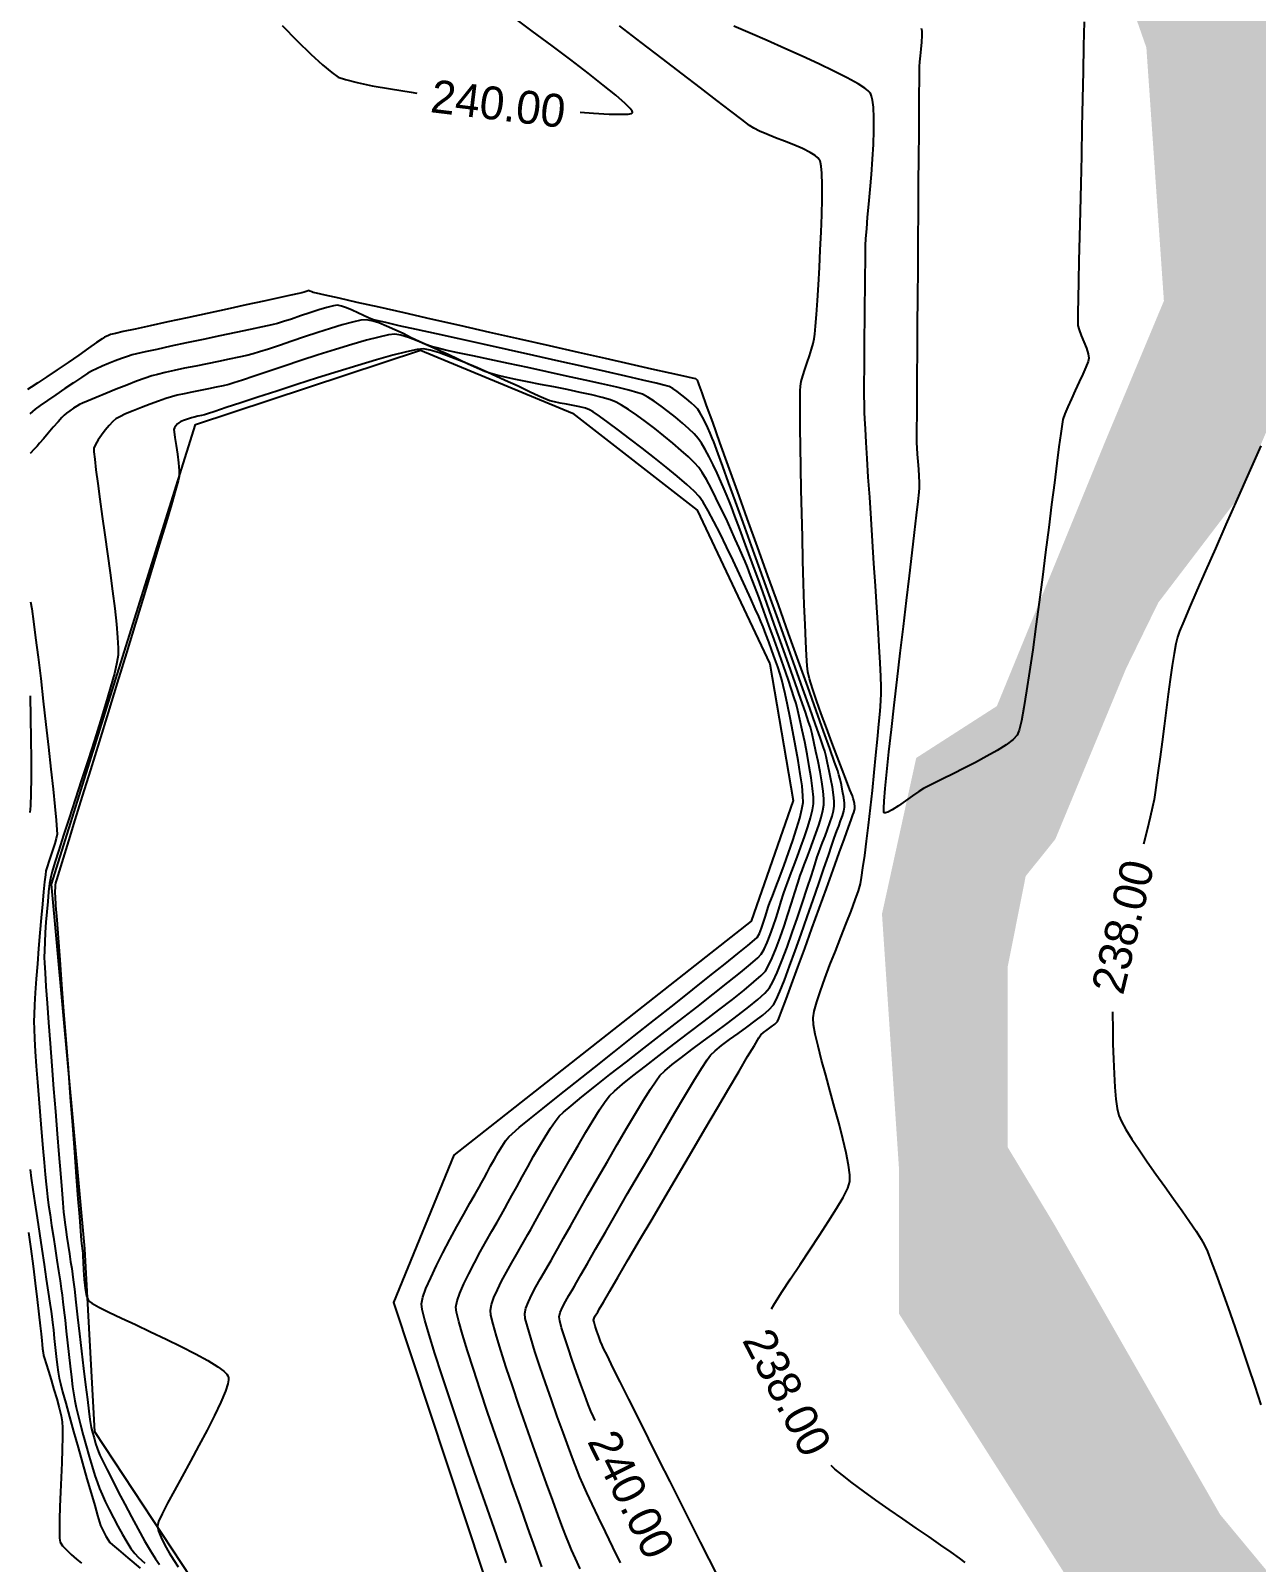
# Model space of a CAD drawing. Header units: metres. Extents: x 708941 to 724052, y 5405153 to 5413472.
# Drawn here: x 709993.2 to 710142.2, y 5412013.1 to 5412199.2 of the extents above; entities that cross this region are included whole.
import ezdxf

# ---------------------------------------------------------------- set-up
doc = ezdxf.new("R2010")
doc.units = ezdxf.units.M
doc.header["$LTSCALE"] = 12.7
doc.header["$MEASUREMENT"] = 0
for name, color, linetype in [('CONT-MJR1', 252, 'Continuous'), ('CONT-MNR1', 251, 'Continuous'), ('contornos2', 7, 'Continuous'), ('rio', 251, 'Continuous')]:
    doc.layers.add(name, color=color, linetype=linetype)

msp = doc.modelspace()

# ---------------------------------------------------------------- hatches: boundary and pattern name
at = {"layer": 'rio'}
h = msp.add_hatch(dxfattribs=at)
h.set_pattern_fill('MUDST', color=256, scale=15, style=0)
h.paths.add_polyline_path([(709010.72, 5411936.38), (709004.98, 5411946.45), (709001.25, 5411958.08), (708996.13, 5411975.99), (709012.7, 5411962.98), (709030.78, 5411956.49), (709044.53, 5411951.18), (709074.83, 5411950.28), (709089.61, 5411951.82), (709102.43, 5411952.02), (709123.56, 5411954.63), (709134.73, 5411956.95), (709145.4, 5411956.95), (709168.41, 5411955.62), (709183.3, 5411955.53), (709187.67, 5411955.43), (709193.87, 5411958.4), (709194.56, 5411957.99), (709200.68, 5411965.39), (709203.1, 5411977.2), (709205.58, 5411984.02), (709211.33, 5411990.28), (709223.71, 5411994.78), (709231.07, 5411997.27), (709241.21, 5411994.8), (709265.58, 5411997.08), (709286.39, 5412000.38), (709297.9, 5412001.91), (709315.21, 5411997.24), (709326.72, 5411992.03), (709345.09, 5411985.93), (709355.27, 5411979.45), (709376.46, 5411975.37), (709391.72, 5411975.3), (709413.08, 5411978.61), (709438.83, 5411980.92), (709461.63, 5411986.21), (709475.6, 5411989.01), (709492.86, 5411992.74), (709503.45, 5411993.79), (709515.24, 5411993.79), (709532.63, 5411987.71), (709547.37, 5411983.51), (709564.71, 5411977.95), (709575.63, 5411973.62), (709587.68, 5411967.04), (709601.87, 5411958.6), (709607.56, 5411954.31), (709621.49, 5411940.03), (709647.9, 5411909.14), (709660.4, 5411897.76), (709669.81, 5411887.81), (709676.49, 5411876.15), (709682.2, 5411869.04), (709705.75, 5411878.05), (709736, 5411893.04), (709750.64, 5411899.41), (709758.05, 5411906.33), (709764.85, 5411916.27), (709770.13, 5411926.57), (709778.25, 5411949.25), (709785.66, 5411970.64), (709786.5, 5411979.16), (709785.1, 5411992.95), (709785.1, 5412008.74), (709787.55, 5412022.89), (709795.83, 5412039.06), (709803.3, 5412045.65), (709812.9, 5412054.28), (709814.49, 5412059.03), (709815.9, 5412060.78), (709822.13, 5412063.75), (709825.31, 5412072.01), (709847.55, 5412106.6), (709866.9, 5412128.06), (709875.05, 5412136.05), (709882.93, 5412155.32), (709888.97, 5412168.35), (709893.2, 5412182.51), (709907.24, 5412209.92), (709938.47, 5412236.97), (709971.6, 5412250.13), (709991.71, 5412252.94), (710005.1, 5412261.1), (710014.56, 5412263.33), (710040.82, 5412267.64), (710057.91, 5412266.41), (710076.56, 5412261.93), (710102.9, 5412255.3), (710112.79, 5412247.31), (710119.45, 5412240.72), (710131.28, 5412231.78), (710145.37, 5412209.63), (710149.4, 5412194.25), (710150.27, 5412166.43), (710139.83, 5412142.28), (710130.23, 5412129.69), (710126.33, 5412121.71), (710117.73, 5412100.96), (710114.13, 5412096.47), (710111.94, 5412085.44), (710111.94, 5412063.54), (710117.58, 5412054.18), (710137.74, 5412018.92), (710146.76, 5412008.05), (710171.4, 5411997.24), (710179.97, 5411993.95), (710184.25, 5412001.58), (710190.69, 5412018), (710194.77, 5412034.37), (710197.31, 5412050.49), (710197.31, 5412064.26), (710199.32, 5412079.72), (710201.37, 5412092.19), (710205.73, 5412098.48), (710214.95, 5412120.36), (710219.48, 5412128.98), (710230.13, 5412139.36), (710235.6, 5412142.44), (710241.85, 5412140.68), (710250.27, 5412138.84), (710280.27, 5412139.46), (710296.04, 5412143.18), (710311.35, 5412143.18), (710329.27, 5412144.22), (710333.88, 5412147.83), (710359.32, 5412147.31), (710368.97, 5412148.45), (710370.82, 5412151.38), (710390.46, 5412160.63), (710398.15, 5412171.03), (710408.65, 5412192.1), (710415.95, 5412204.58), (710425.69, 5412246.2), (710427.89, 5412275.36), (710429.04, 5412328.01), (710428.04, 5412335.01), (710422.46, 5412340.84), (710414.39, 5412351.33), (710395.98, 5412353.91), (710387.66, 5412360.04), (710378.34, 5412372.12), (710377.12, 5412383.36), (710377.12, 5412396.81), (710371.6, 5412397.8), (710368.77, 5412410.55), (710362.93, 5412436.03), (710362.93, 5412455.01), (710369.68, 5412482.49), (710374.05, 5412500.93), (710382.11, 5412513.13), (710396.48, 5412526.77), (710413.79, 5412540.1), (710438.62, 5412552.3), (710472.36, 5412570.37), (710507.51, 5412590.61), (710519.7, 5412579.46), (710499.92, 5412572.63), (710480.98, 5412561.98), (710445.54, 5412543.55), (710413.79, 5412532.5), (710411.05, 5412528.12), (710405.76, 5412520.43), (710394.25, 5412506.93), (710388.85, 5412494.92), (710386.47, 5412476.01), (710382.71, 5412446.17), (710388.72, 5412397.62), (710394.97, 5412383.05), (710398.02, 5412368.11), (710411.09, 5412363.15), (710426.51, 5412356), (710442.45, 5412348.49), (710447.05, 5412337.14), (710447.05, 5412315.92), (710441.78, 5412260.07), (710441.78, 5412194.92), (710437.48, 5412190.86), (710437.48, 5412179.96), (710422.82, 5412173.29), (710418.74, 5412164.82), (710409.45, 5412149.84), (710394.78, 5412136.49), (710379.86, 5412129.78), (710371.88, 5412127.03), (710311.73, 5412127.03), (710308.89, 5412124), (710254.14, 5412121.42), (710236.99, 5412126.6), (710229.16, 5412118.66), (710218.68, 5412095.96), (710213.59, 5412055.1), (710203.57, 5412019.88), (710201.34, 5412006.55), (710198.59, 5411993.54), (710194.4, 5411986.49), (710188.54, 5411983.77), (710175.67, 5411983.77), (710136.96, 5411996.55), (710120.35, 5412009.39), (710098.73, 5412043.32), (710098.73, 5412061.02), (710096.67, 5412091.87), (710100.83, 5412110.83), (710110.63, 5412117.13), (710123.77, 5412149.24), (710130.92, 5412166.36), (710128.79, 5412197.14), (710123.8, 5412211.38), (710113.15, 5412223.6), (710085.02, 5412238.46), (710058.13, 5412249.84), (710029.73, 5412249.84), (710015.06, 5412246.32), (710001.6, 5412242.56), (709992.04, 5412242.56), (709972.27, 5412238.6), (709963.64, 5412235.76), (709954.26, 5412232.26), (709954.26, 5412228.55), (709945.86, 5412220.35), (709925.83, 5412192.24), (709917.05, 5412177.32), (709899.37, 5412144.55), (709894.3, 5412133.07), (709891.48, 5412127.42), (709886.71, 5412118.47), (709886.71, 5412100.95), (709884.61, 5412095.01), (709863.2, 5412086.46), (709839.07, 5412054.84), (709818.25, 5412032.92), (709804.19, 5412017.18), (709804.19, 5411995.52), (709809.04, 5411990.11), (709796.13, 5411953.84), (709781.68, 5411916.41), (709768.27, 5411889.66), (709746.93, 5411879.08), (709713.1, 5411863.01), (709689.29, 5411855.41), (709697.02, 5411835.95), (709708.2, 5411825.46), (709725.86, 5411817.9), (709778.24, 5411813.93), (709792.75, 5411813.93), (709806.43, 5411818.64), (709820.66, 5411821.87), (709831.69, 5411824.63), (709853.8, 5411835.25), (709879.02, 5411846.88), (709921.68, 5411861.15), (709947.96, 5411871.32), (709969.09, 5411879.92), (709979.29, 5411886.02), (709982.27, 5411909.39), (709987.23, 5411923.13), (709997.03, 5411933.25), (710000.38, 5411927.93), (710000.38, 5411906.72), (709997.04, 5411893.11), (709991.96, 5411879.15), (709967.58, 5411866.46), (709951.2, 5411859.77), (709918.84, 5411852.05), (709894.39, 5411845.25), (709864.94, 5411830.28), (709840.16, 5411819.17), (709812.7, 5411811), (709801.26, 5411807.45), (709779.31, 5411803.47), (709766.14, 5411803.47), (709756.94, 5411797.7), (709737.23, 5411795.78), (709715.18, 5411796.68), (709708.1, 5411801.85), (709698.23, 5411815.71), (709693.86, 5411826.48), (709676.55, 5411857.93), (709667.66, 5411869.47), (709661.18, 5411881.7), (709649.81, 5411896.98), (709627.11, 5411919.87), (709613.01, 5411936.78), (709604.72, 5411946.98), (709591.67, 5411954.52), (709575.87, 5411964.64), (709557.6, 5411970.47), (709551.42, 5411973.23), (709538.02, 5411976.43), (709518.15, 5411979.68), (709504.01, 5411982), (709494.29, 5411985.04), (709479.8, 5411980.64), (709442.42, 5411967.64), (709425.43, 5411960.31), (709402.9, 5411951.24), (709383.6, 5411945.23), (709362.15, 5411938.26), (709331.55, 5411930.11), (709320.42, 5411924.96), (709306.56, 5411912.14), (709285.88, 5411895.62), (709279.31, 5411870.27), (709273.83, 5411857.41), (709264.69, 5411829.66), (709254.13, 5411801.64), (709246.31, 5411791.25), (709237.29, 5411777.87), (709219.52, 5411767.13), (709208.6, 5411765.29), (709203.92, 5411751.48), (709203.91, 5411735.92), (709205.94, 5411719.08), (709203.34, 5411708.78), (709199.33, 5411696.28), (709197.39, 5411684.19), (709189.35, 5411661.06), (709186.31, 5411649.66), (709173.04, 5411639.59), (709167.53, 5411621.08), (709166.78, 5411600.74), (709164.06, 5411585.63), (709162.73, 5411558.53), (709162.73, 5411546.6), (709165.95, 5411526.5), (709173.44, 5411512.03), (709050.6, 5411667.95), (709021.23, 5411751.02), (709026.33, 5411756.01), (709028.1, 5411762.18), (709028.65, 5411783.35), (709023.38, 5411795.31), (709011.24, 5411823.29), (709005.01, 5411832.77), (709001.76, 5411870.86)])

# ---------------------------------------------------------------- linework, layer by layer
at = {"layer": 'CONT-MJR1', "elevation": 240, "flags": 128}
for points in [[(710060, 5412189.28), (710061.61, 5412189.16), (710063.53, 5412189.05), (710065.01, 5412189.03), (710065.83, 5412189.06), (710066.22, 5412189.13), (710066.35, 5412189.2), (710066.38, 5412189.23), (710066.38, 5412189.28), (710066.33, 5412189.42), (710066.08, 5412189.73), (710065.48, 5412190.33), (710064.33, 5412191.34), (710062.81, 5412192.59), (710060.97, 5412194.04), (710058.87, 5412195.65), (710056.59, 5412197.37), (710054.19, 5412199.15), (710051.73, 5412200.95)], [(710023.78, 5412199.81), (710025.63, 5412197.96), (710027.29, 5412196.35), (710028.71, 5412195.04), (710029.83, 5412194.09), (710030.61, 5412193.56), (710031.49, 5412193.24), (710032.89, 5412192.89), (710034.73, 5412192.51), (710036.95, 5412192.11), (710039.47, 5412191.71), (710040.14, 5412191.61)], [(710061.83, 5412030.34), (710061.62, 5412030.79), (710061.31, 5412031.46), (710060.99, 5412032.28), (710060.56, 5412033.39), (710060.08, 5412034.72), (710059.55, 5412036.18), (710059.03, 5412037.68), (710058.53, 5412039.14), (710058.09, 5412040.48), (710057.75, 5412041.61), (710057.52, 5412042.46), (710057.45, 5412042.93), (710057.58, 5412043.44), (710057.86, 5412044.09), (710058.24, 5412044.8), (710058.64, 5412045.52), (710059.02, 5412046.15), (710059.31, 5412046.65), (710059.55, 5412047.08), (710060.09, 5412048.03), (710060.88, 5412049.41), (710061.88, 5412051.16), (710063.06, 5412053.2), (710064.37, 5412055.47), (710065.77, 5412057.9), (710067.22, 5412060.4), (710068.69, 5412062.91), (710070.12, 5412065.36), (710071.48, 5412067.67), (710072.73, 5412069.77), (710073.83, 5412071.6), (710074.74, 5412073.08), (710075.42, 5412074.14), (710075.82, 5412074.7), (710076.4, 5412075.26), (710077.19, 5412075.91), (710078.14, 5412076.62), (710079.18, 5412077.36), (710080.24, 5412078.12), (710081.27, 5412078.87), (710082.19, 5412079.59), (710082.95, 5412080.25), (710083.48, 5412080.84), (710083.8, 5412081.44), (710084.25, 5412082.46), (710084.81, 5412083.85), (710085.44, 5412085.53), (710086.14, 5412087.41), (710086.86, 5412089.43), (710087.6, 5412091.51), (710088.32, 5412093.58), (710089, 5412095.56), (710089.62, 5412097.38), (710090.16, 5412098.96), (710090.59, 5412100.22), (710090.88, 5412101.1), (710091.02, 5412101.51), (710091.19, 5412101.96), (710091.41, 5412102.53), (710091.65, 5412103.17), (710091.88, 5412103.81), (710092.05, 5412104.38), (710092.13, 5412104.84), (710092.12, 5412105.34), (710092.03, 5412106.01), (710091.89, 5412106.78), (710091.74, 5412107.55), (710091.58, 5412108.25), (710091.44, 5412108.79), (710091.29, 5412109.25), (710090.91, 5412110.33), (710090.33, 5412111.96), (710089.58, 5412114.08), (710088.68, 5412116.6), (710087.65, 5412119.47), (710086.53, 5412122.6), (710085.33, 5412125.95), (710084.08, 5412129.42), (710082.81, 5412132.96), (710081.54, 5412136.49), (710080.3, 5412139.94), (710079.11, 5412143.25), (710077.99, 5412146.35), (710076.98, 5412149.16), (710076.1, 5412151.62), (710075.36, 5412153.65), (710074.81, 5412155.19), (710074.46, 5412156.17), (710074.33, 5412156.51), (710074.28, 5412156.62), (710074.23, 5412156.73), (710074.13, 5412156.81), (710074.04, 5412156.88), (710073.66, 5412156.97), (710072.59, 5412157.21), (710070.92, 5412157.59), (710068.72, 5412158.08), (710066.08, 5412158.68), (710063.07, 5412159.36), (710059.78, 5412160.11), (710056.28, 5412160.9), (710052.67, 5412161.72), (710049.01, 5412162.54), (710045.39, 5412163.36), (710041.89, 5412164.15), (710038.6, 5412164.9), (710035.58, 5412165.58), (710032.93, 5412166.18), (710030.72, 5412166.68), (710029.04, 5412167.06), (710027.97, 5412167.31), (710027.58, 5412167.4), (710027.42, 5412167.46), (710027.22, 5412167.56), (710027.07, 5412167.61), (710026.83, 5412167.55), (710026.47, 5412167.43), (710026.18, 5412167.34), (710025.81, 5412167.26), (710024.85, 5412167.05), (710023.41, 5412166.73), (710021.57, 5412166.33), (710019.43, 5412165.87), (710017.1, 5412165.37), (710014.67, 5412164.84), (710012.25, 5412164.31), (710009.92, 5412163.81), (710007.78, 5412163.34), (710005.94, 5412162.94), (710004.49, 5412162.63), (710003.53, 5412162.41), (710003.16, 5412162.33), (710002.95, 5412162.26), (710002.68, 5412162.16), (710002.42, 5412162.05), (710002.22, 5412161.96), (710001.93, 5412161.76), (710001.25, 5412161.29), (710000.27, 5412160.61), (709999.08, 5412159.78), (709997.78, 5412158.88), (709996.46, 5412157.97), (709995.21, 5412157.12), (709994.13, 5412156.39), (709993.32, 5412155.86), (709992.86, 5412155.6)], [(709993, 5412053.18), (709993.28, 5412051.19), (709993.55, 5412049.09), (709993.81, 5412047), (709994.04, 5412045.02), (709994.24, 5412043.26), (709994.4, 5412041.83), (709994.5, 5412040.85), (709994.55, 5412040.41), (709994.6, 5412040.04), (709994.65, 5412039.57), (709994.7, 5412039.05), (709994.76, 5412038.58), (709994.82, 5412038.21), (709994.91, 5412037.87), (709995.11, 5412037.21), (709995.39, 5412036.32), (709995.72, 5412035.26), (709996.07, 5412034.11), (709996.41, 5412032.95), (709996.71, 5412031.86), (709996.94, 5412030.9), (709997.08, 5412030.17), (709997.12, 5412029.43), (709997.12, 5412028.3), (709997.08, 5412026.85), (709997.02, 5412025.19), (709996.94, 5412023.41), (709996.87, 5412021.61), (709996.8, 5412019.87), (709996.75, 5412018.31), (709996.73, 5412017), (709996.76, 5412016.05), (709996.83, 5412015.55), (709997.11, 5412015.12), (709997.59, 5412014.6), (709998.18, 5412014.04), (709998.82, 5412013.49), (709999.42, 5412012.98)]]:
    msp.add_lwpolyline(points, dxfattribs=at)
at = {"layer": 'CONT-MNR1', "flags": 128}
for points, elevation in [([(710121.22, 5412200.27), (710121.17, 5412197.37), (710121.11, 5412194.22), (710121.04, 5412190.9), (710120.96, 5412187.46), (710120.89, 5412184), (710120.81, 5412180.57), (710120.73, 5412177.26), (710120.65, 5412174.14), (710120.59, 5412171.27), (710120.53, 5412168.74), (710120.49, 5412166.61), (710120.46, 5412164.96), (710120.45, 5412163.85), (710120.46, 5412163.38), (710120.62, 5412162.83), (710120.88, 5412162.14), (710121.2, 5412161.38), (710121.51, 5412160.62), (710121.73, 5412159.94), (710121.81, 5412159.41), (710121.71, 5412158.98), (710121.45, 5412158.32), (710121.09, 5412157.47), (710120.64, 5412156.51), (710120.16, 5412155.48), (710119.68, 5412154.46), (710119.25, 5412153.49), (710118.9, 5412152.63), (710118.66, 5412151.95), (710118.55, 5412151.37), (710118.39, 5412150.24), (710118.17, 5412148.64), (710117.91, 5412146.63), (710117.61, 5412144.27), (710117.28, 5412141.64), (710116.93, 5412138.81), (710116.55, 5412135.84), (710116.16, 5412132.81), (710115.77, 5412129.77), (710115.37, 5412126.79), (710114.98, 5412123.96), (710114.61, 5412121.33), (710114.24, 5412118.97), (710113.91, 5412116.95), (710113.6, 5412115.33), (710113.33, 5412114.2), (710113.11, 5412113.6), (710112.59, 5412113.06), (710111.75, 5412112.44), (710110.67, 5412111.75), (710109.41, 5412111.03), (710108.05, 5412110.29), (710106.66, 5412109.58), (710105.3, 5412108.9), (710104.06, 5412108.29), (710103, 5412107.78), (710102.19, 5412107.38), (710101.71, 5412107.13), (710101.13, 5412106.75), (710100.38, 5412106.21), (710099.53, 5412105.6), (710098.68, 5412105.01), (710097.9, 5412104.51), (710097.39, 5412104.25), (710097.11, 5412104.16), (710096.97, 5412104.16), (710096.92, 5412104.17), (710096.91, 5412104.2), (710096.89, 5412104.33), (710096.89, 5412104.72), (710096.94, 5412105.57), (710097.07, 5412107.12), (710097.26, 5412109.14), (710097.52, 5412111.56), (710097.82, 5412114.28), (710098.15, 5412117.25), (710098.51, 5412120.37), (710098.89, 5412123.58), (710099.27, 5412126.8), (710099.64, 5412129.95), (710100, 5412132.95), (710100.33, 5412135.74), (710100.63, 5412138.22), (710100.88, 5412140.34), (710101.07, 5412142), (710101.2, 5412143.13), (710101.24, 5412143.66), (710101.24, 5412144.28), (710101.2, 5412145.06), (710101.14, 5412145.93), (710101.07, 5412146.84), (710101, 5412147.72), (710100.95, 5412148.49), (710100.92, 5412149.12), (710100.92, 5412149.65), (710100.92, 5412150.8), (710100.93, 5412152.51), (710100.94, 5412154.71), (710100.96, 5412157.3), (710100.98, 5412160.23), (710101, 5412163.42), (710101.02, 5412166.79), (710101.05, 5412170.27), (710101.07, 5412173.78), (710101.1, 5412177.26), (710101.12, 5412180.63), (710101.14, 5412183.81), (710101.17, 5412186.73), (710101.19, 5412189.31), (710101.2, 5412191.49), (710101.22, 5412193.19), (710101.23, 5412194.33), (710101.23, 5412194.84), (710101.27, 5412195.41), (710101.35, 5412196.14), (710101.45, 5412196.96), (710101.53, 5412197.8), (710101.56, 5412198.59), (710101.54, 5412199.13), (710101.48, 5412199.46)], 237), ([(710076.55, 5412011.75), (710075.67, 5412013.48), (710074.64, 5412015.53), (710073.48, 5412017.83), (710072.23, 5412020.31), (710070.93, 5412022.9), (710069.61, 5412025.53), (710068.31, 5412028.13), (710067.07, 5412030.62), (710065.91, 5412032.94), (710064.87, 5412035.02), (710063.99, 5412036.79), (710063.31, 5412038.17), (710062.85, 5412039.09), (710062.66, 5412039.49), (710062.49, 5412039.93), (710062.27, 5412040.52), (710062.04, 5412041.17), (710061.83, 5412041.79), (710061.69, 5412042.27), (710061.64, 5412042.53), (710061.7, 5412042.75), (710061.84, 5412043.03), (710062, 5412043.3), (710062.13, 5412043.51), (710062.32, 5412043.84), (710062.83, 5412044.71), (710063.61, 5412046.05), (710064.63, 5412047.8), (710065.85, 5412049.88), (710067.23, 5412052.24), (710068.73, 5412054.8), (710070.32, 5412057.5), (710071.94, 5412060.26), (710073.56, 5412063.03), (710075.15, 5412065.73), (710076.67, 5412068.3), (710078.06, 5412070.67), (710079.3, 5412072.77), (710080.35, 5412074.54), (710081.17, 5412075.91), (710081.71, 5412076.81), (710081.94, 5412077.17), (710082.26, 5412077.46), (710082.72, 5412077.8), (710083.22, 5412078.15), (710083.67, 5412078.49), (710083.97, 5412078.8), (710084.14, 5412079.19), (710084.5, 5412080.13), (710085.03, 5412081.54), (710085.69, 5412083.32), (710086.45, 5412085.4), (710087.28, 5412087.69), (710088.16, 5412090.1), (710089.05, 5412092.55), (710089.92, 5412094.96), (710090.74, 5412097.23), (710091.48, 5412099.29), (710092.11, 5412101.05), (710092.6, 5412102.43), (710092.93, 5412103.33), (710093.05, 5412103.68), (710093.14, 5412103.9), (710093.25, 5412104.19), (710093.34, 5412104.48), (710093.39, 5412104.7), (710093.38, 5412104.95), (710093.32, 5412105.29), (710093.25, 5412105.64), (710093.18, 5412105.91), (710093.07, 5412106.21), (710092.78, 5412106.95), (710092.36, 5412108.05), (710091.83, 5412109.43), (710091.23, 5412111.01), (710090.58, 5412112.71), (710089.93, 5412114.47), (710089.3, 5412116.2), (710088.73, 5412117.82), (710088.24, 5412119.26), (710087.88, 5412120.44), (710087.67, 5412121.29), (710087.58, 5412122.03), (710087.49, 5412123.29), (710087.4, 5412124.99), (710087.32, 5412127.06), (710087.23, 5412129.44), (710087.15, 5412132.04), (710087.07, 5412134.82), (710087, 5412137.68), (710086.93, 5412140.56), (710086.87, 5412143.4), (710086.82, 5412146.12), (710086.78, 5412148.65), (710086.75, 5412150.91), (710086.74, 5412152.85), (710086.73, 5412154.39), (710086.74, 5412155.45), (710086.76, 5412155.98), (710086.87, 5412156.55), (710087.07, 5412157.25), (710087.31, 5412158.04), (710087.59, 5412158.87), (710087.87, 5412159.7), (710088.12, 5412160.49), (710088.32, 5412161.19), (710088.45, 5412161.76), (710088.51, 5412162.3), (710088.59, 5412163.3), (710088.7, 5412164.69), (710088.82, 5412166.39), (710088.94, 5412168.31), (710089.06, 5412170.4), (710089.18, 5412172.56), (710089.27, 5412174.73), (710089.35, 5412176.82), (710089.39, 5412178.75), (710089.39, 5412180.46), (710089.35, 5412181.86), (710089.28, 5412182.71), (710089.21, 5412183.17), (710089.14, 5412183.37), (710089.11, 5412183.44), (710089.04, 5412183.54), (710088.88, 5412183.73), (710088.54, 5412184.01), (710087.94, 5412184.39), (710087.02, 5412184.86), (710085.96, 5412185.32), (710084.84, 5412185.76), (710083.73, 5412186.19), (710082.68, 5412186.6), (710081.78, 5412186.99), (710081.09, 5412187.34), (710080.59, 5412187.69), (710079.64, 5412188.4), (710078.29, 5412189.42), (710076.6, 5412190.71), (710074.62, 5412192.23), (710072.39, 5412193.94), (710069.98, 5412195.8), (710067.42, 5412197.77), (710064.77, 5412199.8)], 239), ([(710083.26, 5412043.89), (710083.53, 5412044.37), (710084.47, 5412045.89), (710085.54, 5412047.55), (710086.71, 5412049.3), (710087.91, 5412051.08), (710089.09, 5412052.84), (710090.19, 5412054.53), (710091.16, 5412056.07), (710091.95, 5412057.43), (710092.51, 5412058.54), (710092.77, 5412059.35), (710092.78, 5412060.18), (710092.62, 5412061.37), (710092.33, 5412062.84), (710091.93, 5412064.54), (710091.45, 5412066.39), (710090.92, 5412068.34), (710090.37, 5412070.32), (710089.84, 5412072.27), (710089.34, 5412074.11), (710088.91, 5412075.8), (710088.57, 5412077.26), (710088.37, 5412078.42), (710088.32, 5412079.24), (710088.45, 5412080.06), (710088.75, 5412081.18), (710089.19, 5412082.53), (710089.73, 5412084.05), (710090.35, 5412085.68), (710091.01, 5412087.37), (710091.67, 5412089.07), (710092.32, 5412090.7), (710092.91, 5412092.23), (710093.41, 5412093.58), (710093.8, 5412094.7), (710094.04, 5412095.53), (710094.19, 5412096.32), (710094.36, 5412097.49), (710094.57, 5412098.98), (710094.79, 5412100.73), (710095.02, 5412102.67), (710095.26, 5412104.75), (710095.5, 5412106.89), (710095.73, 5412109.05), (710095.94, 5412111.15), (710096.14, 5412113.13), (710096.3, 5412114.94), (710096.43, 5412116.5), (710096.52, 5412117.76), (710096.57, 5412118.65), (710096.56, 5412119.46), (710096.51, 5412120.72), (710096.43, 5412122.38), (710096.33, 5412124.37), (710096.19, 5412126.63), (710096.04, 5412129.11), (710095.88, 5412131.73), (710095.7, 5412134.44), (710095.53, 5412137.18), (710095.35, 5412139.89), (710095.18, 5412142.5), (710095.01, 5412144.96), (710094.87, 5412147.2), (710094.74, 5412149.17), (710094.65, 5412150.81), (710094.58, 5412152.04), (710094.54, 5412152.82), (710094.53, 5412153.71), (710094.52, 5412154.93), (710094.52, 5412156.44), (710094.53, 5412158.16), (710094.54, 5412160.04), (710094.55, 5412162.01), (710094.57, 5412164.01), (710094.59, 5412165.98), (710094.61, 5412167.84), (710094.63, 5412169.55), (710094.65, 5412171.04), (710094.67, 5412172.24), (710094.68, 5412173.1), (710094.72, 5412173.94), (710094.81, 5412175.1), (710094.93, 5412176.52), (710095.08, 5412178.13), (710095.23, 5412179.89), (710095.38, 5412181.72), (710095.51, 5412183.56), (710095.62, 5412185.36), (710095.68, 5412187.06), (710095.68, 5412188.59), (710095.62, 5412189.89), (710095.52, 5412190.73), (710095.4, 5412191.22), (710095.3, 5412191.47), (710095.24, 5412191.58), (710095.18, 5412191.67), (710094.99, 5412191.87), (710094.58, 5412192.21), (710093.78, 5412192.73), (710092.46, 5412193.47), (710090.84, 5412194.29), (710088.99, 5412195.18), (710086.97, 5412196.1), (710084.86, 5412197.04), (710082.73, 5412197.98), (710080.64, 5412198.89), (710078.67, 5412199.74)], 238), ([(710064.89, 5412013.03), (710063.96, 5412014.93), (710063.06, 5412016.79), (710062.22, 5412018.55), (710061.46, 5412020.15), (710060.82, 5412021.53), (710060.31, 5412022.65), (710059.97, 5412023.44), (710059.62, 5412024.3), (710059.15, 5412025.54), (710058.57, 5412027.09), (710057.92, 5412028.88), (710057.22, 5412030.82), (710056.5, 5412032.85), (710055.79, 5412034.9), (710055.12, 5412036.88), (710054.51, 5412038.73), (710053.99, 5412040.38), (710053.59, 5412041.74), (710053.34, 5412042.74), (710053.27, 5412043.32), (710053.41, 5412043.97), (710053.71, 5412044.76), (710054.13, 5412045.65), (710054.63, 5412046.58), (710055.16, 5412047.52), (710055.67, 5412048.39), (710056.13, 5412049.17), (710056.48, 5412049.79), (710056.76, 5412050.3), (710057.27, 5412051.21), (710057.98, 5412052.47), (710058.85, 5412054.01), (710059.86, 5412055.78), (710060.95, 5412057.71), (710062.12, 5412059.74), (710063.31, 5412061.81), (710064.5, 5412063.85), (710065.65, 5412065.81), (710066.73, 5412067.63), (710067.71, 5412069.24), (710068.56, 5412070.59), (710069.23, 5412071.6), (710069.69, 5412072.23), (710070.3, 5412072.83), (710071.19, 5412073.58), (710072.3, 5412074.45), (710073.58, 5412075.42), (710074.98, 5412076.45), (710076.43, 5412077.52), (710077.87, 5412078.58), (710079.25, 5412079.62), (710080.51, 5412080.6), (710081.59, 5412081.49), (710082.44, 5412082.27), (710082.99, 5412082.89), (710083.42, 5412083.64), (710083.94, 5412084.77), (710084.52, 5412086.19), (710085.14, 5412087.83), (710085.77, 5412089.61), (710086.41, 5412091.46), (710087.02, 5412093.28), (710087.59, 5412095), (710088.09, 5412096.55), (710088.51, 5412097.84), (710088.81, 5412098.8), (710088.99, 5412099.34), (710089.2, 5412099.89), (710089.46, 5412100.57), (710089.75, 5412101.34), (710090.06, 5412102.15), (710090.35, 5412102.96), (710090.6, 5412103.74), (710090.78, 5412104.42), (710090.87, 5412104.98), (710090.86, 5412105.58), (710090.78, 5412106.36), (710090.64, 5412107.28), (710090.47, 5412108.26), (710090.27, 5412109.25), (710090.06, 5412110.19), (710089.87, 5412111.02), (710089.71, 5412111.67), (710089.53, 5412112.21), (710089.15, 5412113.31), (710088.6, 5412114.89), (710087.89, 5412116.89), (710087.06, 5412119.23), (710086.13, 5412121.85), (710085.12, 5412124.68), (710084.06, 5412127.64), (710082.97, 5412130.66), (710081.88, 5412133.68), (710080.82, 5412136.62), (710079.81, 5412139.42), (710078.88, 5412142), (710078.04, 5412144.3), (710077.34, 5412146.24), (710076.78, 5412147.76), (710076.41, 5412148.78), (710076.23, 5412149.24), (710076.04, 5412149.7), (710075.79, 5412150.29), (710075.5, 5412150.94), (710075.18, 5412151.61), (710074.87, 5412152.24), (710074.56, 5412152.79), (710074.28, 5412153.19), (710073.95, 5412153.56), (710073.48, 5412153.99), (710072.94, 5412154.46), (710072.35, 5412154.92), (710071.77, 5412155.35), (710071.25, 5412155.7), (710070.81, 5412155.94), (710070.33, 5412156.09), (710069.23, 5412156.36), (710067.61, 5412156.74), (710065.53, 5412157.22), (710063.09, 5412157.77), (710060.36, 5412158.38), (710057.43, 5412159.04), (710054.37, 5412159.72), (710051.28, 5412160.41), (710048.22, 5412161.09), (710045.29, 5412161.74), (710042.55, 5412162.34), (710040.1, 5412162.89), (710038.02, 5412163.35), (710036.38, 5412163.72), (710035.27, 5412163.98), (710034.77, 5412164.1), (710034.28, 5412164.29), (710033.67, 5412164.57), (710033, 5412164.9), (710032.3, 5412165.23), (710031.63, 5412165.53), (710031.02, 5412165.74), (710030.54, 5412165.84), (710030.02, 5412165.77), (710029.22, 5412165.57), (710028.24, 5412165.27), (710027.14, 5412164.91), (710026.01, 5412164.53), (710024.92, 5412164.16), (710023.97, 5412163.85), (710023.22, 5412163.63), (710022.55, 5412163.47), (710021.42, 5412163.22), (710019.93, 5412162.9), (710018.16, 5412162.52), (710016.22, 5412162.11), (710014.19, 5412161.68), (710012.18, 5412161.25), (710010.27, 5412160.84), (710008.56, 5412160.47), (710007.14, 5412160.16), (710006.11, 5412159.93), (710005.56, 5412159.79), (710005, 5412159.61), (710004.29, 5412159.35), (710003.5, 5412159.06), (710002.69, 5412158.74), (710001.91, 5412158.42), (710001.23, 5412158.12), (710000.7, 5412157.86), (710000.19, 5412157.56), (709999.42, 5412157.06), (709998.45, 5412156.42), (709997.39, 5412155.7), (709996.3, 5412154.96), (709995.28, 5412154.26), (709994.41, 5412153.64), (709993.78, 5412153.19), (709993.46, 5412152.94), (709993.16, 5412152.64)], 241), ([(710059.99, 5412012.31), (710059.42, 5412013.58), (710058.96, 5412014.63), (710058.62, 5412015.41), (710058.34, 5412016.11), (710057.91, 5412017.26), (710057.34, 5412018.78), (710056.67, 5412020.61), (710055.92, 5412022.69), (710055.11, 5412024.95), (710054.27, 5412027.33), (710053.41, 5412029.76), (710052.57, 5412032.2), (710051.77, 5412034.56), (710051.03, 5412036.79), (710050.37, 5412038.82), (710049.83, 5412040.59), (710049.42, 5412042.04), (710049.16, 5412043.11), (710049.09, 5412043.72), (710049.22, 5412044.41), (710049.52, 5412045.26), (710049.94, 5412046.22), (710050.46, 5412047.27), (710051.04, 5412048.36), (710051.65, 5412049.44), (710052.25, 5412050.48), (710052.81, 5412051.44), (710053.29, 5412052.27), (710053.66, 5412052.93), (710054, 5412053.55), (710054.52, 5412054.49), (710055.19, 5412055.7), (710055.98, 5412057.13), (710056.86, 5412058.7), (710057.8, 5412060.37), (710058.78, 5412062.08), (710059.75, 5412063.76), (710060.7, 5412065.36), (710061.58, 5412066.81), (710062.37, 5412068.07), (710063.05, 5412069.07), (710063.57, 5412069.76), (710064.18, 5412070.36), (710065.15, 5412071.19), (710066.41, 5412072.21), (710067.92, 5412073.39), (710069.6, 5412074.69), (710071.39, 5412076.06), (710073.24, 5412077.46), (710075.08, 5412078.86), (710076.85, 5412080.22), (710078.49, 5412081.49), (710079.93, 5412082.63), (710081.12, 5412083.62), (710082, 5412084.4), (710082.5, 5412084.94), (710082.89, 5412085.61), (710083.33, 5412086.55), (710083.8, 5412087.7), (710084.28, 5412089), (710084.77, 5412090.39), (710085.24, 5412091.81), (710085.69, 5412093.19), (710086.1, 5412094.48), (710086.46, 5412095.61), (710086.75, 5412096.53), (710086.96, 5412097.17), (710087.21, 5412097.85), (710087.53, 5412098.67), (710087.89, 5412099.61), (710088.27, 5412100.62), (710088.65, 5412101.64), (710089, 5412102.65), (710089.29, 5412103.6), (710089.5, 5412104.43), (710089.61, 5412105.12), (710089.6, 5412105.85), (710089.51, 5412106.81), (710089.36, 5412107.92), (710089.15, 5412109.14), (710088.91, 5412110.39), (710088.65, 5412111.62), (710088.4, 5412112.77), (710088.17, 5412113.76), (710087.97, 5412114.55), (710087.76, 5412115.22), (710087.37, 5412116.4), (710086.81, 5412117.99), (710086.13, 5412119.94), (710085.35, 5412122.15), (710084.49, 5412124.55), (710083.59, 5412127.07), (710082.67, 5412129.62), (710081.77, 5412132.13), (710080.9, 5412134.52), (710080.1, 5412136.71), (710079.39, 5412138.63), (710078.81, 5412140.2), (710078.38, 5412141.34), (710078.14, 5412141.96), (710077.85, 5412142.64), (710077.49, 5412143.48), (710077.08, 5412144.42), (710076.63, 5412145.42), (710076.16, 5412146.43), (710075.68, 5412147.41), (710075.2, 5412148.31), (710074.75, 5412149.07), (710074.34, 5412149.66), (710073.86, 5412150.2), (710073.21, 5412150.83), (710072.44, 5412151.51), (710071.6, 5412152.22), (710070.71, 5412152.92), (710069.83, 5412153.58), (710068.99, 5412154.17), (710068.23, 5412154.66), (710067.59, 5412155.01), (710066.99, 5412155.21), (710065.92, 5412155.5), (710064.45, 5412155.86), (710062.65, 5412156.28), (710060.6, 5412156.74), (710058.36, 5412157.23), (710056.01, 5412157.74), (710053.63, 5412158.25), (710051.28, 5412158.75), (710049.03, 5412159.23), (710046.97, 5412159.67), (710045.15, 5412160.06), (710043.66, 5412160.39), (710042.57, 5412160.65), (710041.95, 5412160.81), (710041.26, 5412161.07), (710040.43, 5412161.44), (710039.49, 5412161.89), (710038.49, 5412162.38), (710037.47, 5412162.86), (710036.47, 5412163.31), (710035.53, 5412163.69), (710034.7, 5412163.95), (710034.01, 5412164.07), (710033.34, 5412164), (710032.35, 5412163.79), (710031.1, 5412163.45), (710029.67, 5412163.01), (710028.12, 5412162.51), (710026.53, 5412161.98), (710024.96, 5412161.45), (710023.47, 5412160.95), (710022.15, 5412160.51), (710021.06, 5412160.16), (710020.27, 5412159.93), (710019.51, 5412159.74), (710018.52, 5412159.52), (710017.35, 5412159.28), (710016.05, 5412159.01), (710014.69, 5412158.73), (710013.3, 5412158.45), (710011.95, 5412158.17), (710010.69, 5412157.9), (710009.57, 5412157.65), (710008.64, 5412157.43), (710007.97, 5412157.25), (710007.17, 5412156.98), (710006.12, 5412156.6), (710004.92, 5412156.13), (710003.64, 5412155.63), (710002.38, 5412155.12), (710001.22, 5412154.64), (710000.24, 5412154.23), (709999.53, 5412153.93), (709999.17, 5412153.77), (709998.85, 5412153.58), (709998.43, 5412153.31), (709997.99, 5412153.02), (709997.6, 5412152.73), (709997.3, 5412152.49), (709997.03, 5412152.21), (709996.57, 5412151.68), (709995.99, 5412151.02), (709995.38, 5412150.3), (709994.8, 5412149.61), (709994.33, 5412149.06), (709994.04, 5412148.73), (709993.67, 5412148.35), (709993.17, 5412147.83)], 242), ([(710055.36, 5412012.57), (710054.55, 5412014.81), (710053.66, 5412017.3), (710052.71, 5412019.99), (710051.72, 5412022.79), (710050.72, 5412025.67), (710049.72, 5412028.54), (710048.76, 5412031.36), (710047.86, 5412034.05), (710047.03, 5412036.55), (710046.31, 5412038.81), (710045.71, 5412040.76), (710045.26, 5412042.34), (710044.99, 5412043.48), (710044.91, 5412044.12), (710045.05, 5412044.86), (710045.39, 5412045.81), (710045.87, 5412046.93), (710046.47, 5412048.17), (710047.15, 5412049.48), (710047.86, 5412050.81), (710048.59, 5412052.11), (710049.29, 5412053.34), (710049.92, 5412054.44), (710050.45, 5412055.36), (710050.84, 5412056.07), (710051.22, 5412056.76), (710051.71, 5412057.67), (710052.29, 5412058.74), (710052.94, 5412059.92), (710053.64, 5412061.17), (710054.35, 5412062.43), (710055.07, 5412063.66), (710055.76, 5412064.81), (710056.4, 5412065.83), (710056.97, 5412066.67), (710057.45, 5412067.29), (710057.97, 5412067.79), (710058.9, 5412068.58), (710060.2, 5412069.64), (710061.79, 5412070.91), (710063.62, 5412072.35), (710065.62, 5412073.91), (710067.74, 5412075.56), (710069.91, 5412077.25), (710072.08, 5412078.93), (710074.18, 5412080.57), (710076.15, 5412082.12), (710077.94, 5412083.53), (710079.48, 5412084.77), (710080.71, 5412085.78), (710081.57, 5412086.54), (710082.01, 5412086.98), (710082.37, 5412087.59), (710082.73, 5412088.39), (710083.1, 5412089.32), (710083.46, 5412090.35), (710083.81, 5412091.41), (710084.13, 5412092.45), (710084.43, 5412093.44), (710084.7, 5412094.3), (710084.93, 5412095), (710085.18, 5412095.66), (710085.51, 5412096.55), (710085.92, 5412097.6), (710086.36, 5412098.77), (710086.81, 5412100.01), (710087.26, 5412101.25), (710087.66, 5412102.45), (710087.99, 5412103.55), (710088.23, 5412104.51), (710088.35, 5412105.26), (710088.34, 5412106.06), (710088.24, 5412107.13), (710088.07, 5412108.4), (710087.84, 5412109.81), (710087.57, 5412111.3), (710087.28, 5412112.78), (710086.98, 5412114.21), (710086.69, 5412115.5), (710086.44, 5412116.6), (710086.23, 5412117.43), (710086.02, 5412118.13), (710085.69, 5412119.14), (710085.26, 5412120.42), (710084.75, 5412121.89), (710084.18, 5412123.51), (710083.57, 5412125.22), (710082.94, 5412126.95), (710082.32, 5412128.66), (710081.73, 5412130.27), (710081.18, 5412131.74), (710080.7, 5412133), (710080.32, 5412134.01), (710080.04, 5412134.69), (710079.73, 5412135.41), (710079.33, 5412136.34), (710078.84, 5412137.43), (710078.3, 5412138.64), (710077.72, 5412139.91), (710077.11, 5412141.19), (710076.5, 5412142.44), (710075.91, 5412143.61), (710075.35, 5412144.65), (710074.84, 5412145.5), (710074.4, 5412146.13), (710073.88, 5412146.7), (710073.16, 5412147.4), (710072.27, 5412148.2), (710071.27, 5412149.06), (710070.18, 5412149.95), (710069.06, 5412150.84), (710067.94, 5412151.7), (710066.87, 5412152.48), (710065.89, 5412153.16), (710065.04, 5412153.7), (710064.37, 5412154.07), (710063.67, 5412154.34), (710062.67, 5412154.63), (710061.42, 5412154.93), (710059.99, 5412155.25), (710058.43, 5412155.58), (710056.81, 5412155.9), (710055.19, 5412156.22), (710053.62, 5412156.53), (710052.17, 5412156.82), (710050.9, 5412157.09), (710049.87, 5412157.32), (710049.14, 5412157.52), (710048.41, 5412157.79), (710047.48, 5412158.19), (710046.4, 5412158.68), (710045.21, 5412159.24), (710043.95, 5412159.84), (710042.66, 5412160.43), (710041.41, 5412160.99), (710040.21, 5412161.49), (710039.13, 5412161.9), (710038.21, 5412162.18), (710037.49, 5412162.3), (710036.73, 5412162.22), (710035.56, 5412161.97), (710034.03, 5412161.57), (710032.25, 5412161.05), (710030.27, 5412160.45), (710028.19, 5412159.79), (710026.08, 5412159.1), (710024.03, 5412158.43), (710022.1, 5412157.79), (710020.39, 5412157.22), (710018.96, 5412156.74), (710017.91, 5412156.4), (710017.31, 5412156.22), (710016.64, 5412156.06), (710015.79, 5412155.88), (710014.84, 5412155.69), (710013.83, 5412155.49), (710012.83, 5412155.28), (710011.88, 5412155.08), (710011.04, 5412154.89), (710010.37, 5412154.71), (710009.68, 5412154.49), (710008.79, 5412154.18), (710007.77, 5412153.81), (710006.71, 5412153.42), (710005.69, 5412153.01), (710004.78, 5412152.63), (710004.06, 5412152.29), (710003.61, 5412152.03), (710003.24, 5412151.7), (710002.79, 5412151.23), (710002.31, 5412150.66), (710001.85, 5412150.06), (710001.44, 5412149.46), (710001.12, 5412148.91), (710000.93, 5412148.46), (710000.93, 5412148.03), (710001.02, 5412147.13), (710001.18, 5412145.82), (710001.39, 5412144.18), (710001.66, 5412142.27), (710001.95, 5412140.17), (710002.27, 5412137.93), (710002.59, 5412135.62), (710002.9, 5412133.32), (710003.19, 5412131.08), (710003.45, 5412128.98), (710003.66, 5412127.09), (710003.81, 5412125.47), (710003.89, 5412124.18), (710003.88, 5412123.3), (710003.73, 5412122.41), (710003.41, 5412121.1), (710002.95, 5412119.44), (710002.38, 5412117.49), (710001.71, 5412115.32), (710000.98, 5412113), (710000.21, 5412110.59), (709999.42, 5412108.17), (709998.65, 5412105.79), (709997.91, 5412103.53), (709997.24, 5412101.46), (709996.66, 5412099.64), (709996.18, 5412098.14), (709995.85, 5412097.03), (709995.68, 5412096.37), (709995.55, 5412095.57), (709995.43, 5412094.56), (709995.31, 5412093.4), (709995.2, 5412092.15), (709995.1, 5412090.86), (709995.02, 5412089.61), (709994.95, 5412088.44), (709994.91, 5412087.42), (709994.9, 5412086.6), (709994.92, 5412085.92), (709994.99, 5412084.72), (709995.1, 5412083.05), (709995.25, 5412081.02), (709995.42, 5412078.68), (709995.61, 5412076.12), (709995.82, 5412073.41), (709996.03, 5412070.64), (709996.25, 5412067.86), (709996.46, 5412065.18), (709996.66, 5412062.65), (709996.85, 5412060.35), (709997.01, 5412058.37), (709997.15, 5412056.78), (709997.24, 5412055.65), (709997.3, 5412055.06), (709997.38, 5412054.38), (709997.5, 5412053.54), (709997.64, 5412052.59), (709997.8, 5412051.58), (709997.95, 5412050.57), (709998.1, 5412049.62), (709998.23, 5412048.78), (709998.32, 5412048.1), (709998.41, 5412047.43), (709998.55, 5412046.27), (709998.73, 5412044.72), (709998.95, 5412042.88), (709999.19, 5412040.85), (709999.43, 5412038.74), (709999.68, 5412036.64), (709999.92, 5412034.66), (710000.13, 5412032.9), (710000.3, 5412031.46), (710000.43, 5412030.44), (710000.51, 5412029.95), (710000.61, 5412029.48), (710000.76, 5412028.88), (710000.94, 5412028.21), (710001.13, 5412027.55), (710001.31, 5412026.96), (710001.47, 5412026.51), (710001.65, 5412026.12), (710002.01, 5412025.38), (710002.53, 5412024.35), (710003.17, 5412023.08), (710003.89, 5412021.66), (710004.68, 5412020.15), (710005.49, 5412018.61), (710006.31, 5412017.11), (710007.08, 5412015.72), (710007.79, 5412014.5), (710008.41, 5412013.52), (710008.89, 5412012.85)], 243), ([(710051.02, 5412013.05), (710049.87, 5412016.31), (710048.69, 5412019.68), (710047.5, 5412023.11), (710046.33, 5412026.51), (710045.21, 5412029.82), (710044.15, 5412032.96), (710043.19, 5412035.87), (710042.35, 5412038.49), (710041.66, 5412040.73), (710041.14, 5412042.52), (710040.82, 5412043.81), (710040.72, 5412044.52), (710040.89, 5412045.3), (710041.27, 5412046.38), (710041.84, 5412047.68), (710042.54, 5412049.15), (710043.33, 5412050.72), (710044.18, 5412052.32), (710045.03, 5412053.9), (710045.86, 5412055.39), (710046.61, 5412056.72), (710047.25, 5412057.85), (710047.74, 5412058.7), (710048.02, 5412059.21), (710048.32, 5412059.77), (710048.7, 5412060.47), (710049.12, 5412061.26), (710049.58, 5412062.08), (710050.05, 5412062.9), (710050.51, 5412063.66), (710050.94, 5412064.32), (710051.32, 5412064.81), (710051.73, 5412065.18), (710052.59, 5412065.91), (710053.85, 5412066.93), (710055.45, 5412068.22), (710057.34, 5412069.73), (710059.45, 5412071.41), (710061.74, 5412073.23), (710064.13, 5412075.12), (710066.58, 5412077.06), (710069.02, 5412079), (710071.41, 5412080.88), (710073.67, 5412082.68), (710075.76, 5412084.34), (710077.61, 5412085.81), (710079.17, 5412087.07), (710080.38, 5412088.05), (710081.18, 5412088.72), (710081.52, 5412089.03), (710081.77, 5412089.5), (710082.03, 5412090.14), (710082.29, 5412090.87), (710082.52, 5412091.62), (710082.73, 5412092.3), (710082.9, 5412092.83), (710083.06, 5412093.26), (710083.36, 5412094.04), (710083.77, 5412095.11), (710084.25, 5412096.39), (710084.77, 5412097.81), (710085.31, 5412099.3), (710085.82, 5412100.8), (710086.29, 5412102.23), (710086.68, 5412103.52), (710086.95, 5412104.6), (710087.08, 5412105.4), (710087.07, 5412106.24), (710086.96, 5412107.43), (710086.75, 5412108.88), (710086.49, 5412110.51), (710086.18, 5412112.25), (710085.84, 5412114.01), (710085.5, 5412115.71), (710085.18, 5412117.27), (710084.89, 5412118.61), (710084.65, 5412119.65), (710084.49, 5412120.31), (710084.28, 5412121.02), (710084, 5412121.89), (710083.67, 5412122.86), (710083.3, 5412123.89), (710082.92, 5412124.92), (710082.55, 5412125.88), (710082.22, 5412126.74), (710081.94, 5412127.42), (710081.69, 5412128), (710081.28, 5412128.93), (710080.73, 5412130.15), (710080.08, 5412131.57), (710079.36, 5412133.15), (710078.58, 5412134.8), (710077.79, 5412136.47), (710077, 5412138.08), (710076.24, 5412139.56), (710075.55, 5412140.85), (710074.94, 5412141.89), (710074.45, 5412142.59), (710073.86, 5412143.23), (710072.95, 5412144.07), (710071.8, 5412145.05), (710070.47, 5412146.15), (710069.03, 5412147.3), (710067.53, 5412148.47), (710066.05, 5412149.61), (710064.65, 5412150.66), (710063.4, 5412151.59), (710062.35, 5412152.34), (710061.58, 5412152.87), (710061.15, 5412153.14), (710060.63, 5412153.32), (710059.95, 5412153.5), (710059.17, 5412153.65), (710058.36, 5412153.8), (710057.57, 5412153.95), (710056.87, 5412154.09), (710056.33, 5412154.23), (710055.85, 5412154.42), (710055, 5412154.8), (710053.85, 5412155.33), (710052.45, 5412155.98), (710050.88, 5412156.7), (710049.21, 5412157.46), (710047.51, 5412158.21), (710045.85, 5412158.91), (710044.29, 5412159.54), (710042.92, 5412160.04), (710041.78, 5412160.39), (710040.96, 5412160.53), (710040.18, 5412160.45), (710038.92, 5412160.18), (710037.25, 5412159.75), (710035.25, 5412159.19), (710033, 5412158.53), (710030.59, 5412157.79), (710028.09, 5412157), (710025.58, 5412156.2), (710023.13, 5412155.41), (710020.84, 5412154.66), (710018.77, 5412153.98), (710017.01, 5412153.39), (710015.63, 5412152.93), (710014.72, 5412152.63), (710014.35, 5412152.51), (710014.01, 5412152.44), (710013.56, 5412152.35), (710013.12, 5412152.25), (710012.78, 5412152.17), (710012.42, 5412152.05), (710011.94, 5412151.88), (710011.5, 5412151.7), (710011.24, 5412151.56), (710011.08, 5412151.41), (710010.89, 5412151.18), (710010.73, 5412150.94), (710010.63, 5412150.75), (710010.66, 5412150.44), (710010.76, 5412149.75), (710010.91, 5412148.81), (710011.07, 5412147.74), (710011.21, 5412146.68), (710011.3, 5412145.73), (710011.3, 5412145.03), (710011.18, 5412144.51), (710010.85, 5412143.35), (710010.35, 5412141.64), (710009.7, 5412139.44), (710008.91, 5412136.83), (710008.01, 5412133.87), (710007.03, 5412130.63), (710005.98, 5412127.19), (710004.88, 5412123.61), (710003.76, 5412119.97), (710002.64, 5412116.34), (710001.55, 5412112.79), (710000.5, 5412109.38), (709999.52, 5412106.2), (709998.62, 5412103.3), (709997.84, 5412100.77), (709997.19, 5412098.66), (709996.7, 5412097.06), (709996.38, 5412096.03), (709996.27, 5412095.65), (709996.23, 5412095.38), (709996.2, 5412095.03), (709996.18, 5412094.68), (709996.17, 5412094.41), (709996.2, 5412093.99), (709996.28, 5412092.89), (709996.41, 5412091.18), (709996.57, 5412088.96), (709996.77, 5412086.3), (709997, 5412083.31), (709997.25, 5412080.05), (709997.51, 5412076.63), (709997.78, 5412073.12), (709998.05, 5412069.6), (709998.31, 5412066.18), (709998.56, 5412062.93), (709998.79, 5412059.93), (709998.99, 5412057.28), (709999.16, 5412055.06), (709999.29, 5412053.35), (709999.38, 5412052.25), (709999.41, 5412051.83), (709999.44, 5412051.57), (709999.49, 5412051.25), (709999.54, 5412050.92), (709999.58, 5412050.66), (709999.6, 5412050.31), (709999.62, 5412049.57), (709999.67, 5412048.58), (709999.74, 5412047.48), (709999.86, 5412046.4), (710000.04, 5412045.49), (710000.27, 5412044.89), (710000.68, 5412044.58), (710001.53, 5412044.11), (710002.75, 5412043.5), (710004.26, 5412042.78), (710005.98, 5412041.98), (710007.82, 5412041.12), (710009.7, 5412040.22), (710011.53, 5412039.33), (710013.25, 5412038.45), (710014.76, 5412037.61), (710015.99, 5412036.85), (710016.71, 5412036.31), (710017.06, 5412035.96), (710017.21, 5412035.75), (710017.25, 5412035.65), (710017.27, 5412035.55), (710017.28, 5412035.29), (710017.19, 5412034.79), (710016.92, 5412033.91), (710016.35, 5412032.54), (710015.59, 5412030.93), (710014.69, 5412029.15), (710013.69, 5412027.28), (710012.66, 5412025.38), (710011.65, 5412023.54), (710010.7, 5412021.81), (710009.87, 5412020.27), (710009.22, 5412018.99), (710008.79, 5412018.05), (710008.64, 5412017.51), (710008.77, 5412016.9), (710009.09, 5412016.1), (710009.55, 5412015.2), (710010.08, 5412014.26), (710010.64, 5412013.35), (710011.17, 5412012.54)], 244), ([(710142.69, 5412148.76), (710141.25, 5412145.49), (710139.83, 5412142.28), (710138.46, 5412139.19), (710137.17, 5412136.27), (710135.98, 5412133.58), (710134.93, 5412131.17), (710134.03, 5412129.1), (710133.33, 5412127.44), (710132.83, 5412126.23), (710132.58, 5412125.52), (710132.39, 5412124.68), (710132.17, 5412123.5), (710131.94, 5412122.05), (710131.7, 5412120.38), (710131.45, 5412118.56), (710131.19, 5412116.65), (710130.94, 5412114.71), (710130.69, 5412112.8), (710130.46, 5412110.97), (710130.24, 5412109.3), (710130.04, 5412107.84), (710129.87, 5412106.64), (710129.72, 5412105.78), (710129.54, 5412104.9), (710129.25, 5412103.65), (710128.87, 5412102.11), (710128.43, 5412100.35)], 238), ([(709993.23, 5412129.79), (709993.37, 5412128.95), (709993.59, 5412127.41), (709993.85, 5412125.42), (709994.14, 5412123.08), (709994.46, 5412120.48), (709994.78, 5412117.72), (709995.1, 5412114.91), (709995.41, 5412112.12), (709995.7, 5412109.47), (709995.96, 5412107.05), (709996.18, 5412104.95), (709996.34, 5412103.27), (709996.43, 5412102.11), (709996.46, 5412101.57), (709996.36, 5412101.06), (709996.18, 5412100.42), (709995.94, 5412099.7), (709995.68, 5412098.97), (709995.44, 5412098.25), (709995.23, 5412097.61), (709995.1, 5412097.1), (709995.03, 5412096.64), (709994.94, 5412095.77), (709994.82, 5412094.56), (709994.68, 5412093.08), (709994.53, 5412091.4), (709994.37, 5412089.58), (709994.21, 5412087.69), (709994.06, 5412085.8), (709993.93, 5412083.99), (709993.81, 5412082.31), (709993.71, 5412080.84), (709993.65, 5412079.65), (709993.63, 5412078.8), (709993.65, 5412077.93), (709993.71, 5412076.69), (709993.8, 5412075.15), (709993.93, 5412073.38), (709994.07, 5412071.44), (709994.23, 5412069.4), (709994.39, 5412067.34), (709994.56, 5412065.32), (709994.72, 5412063.42), (709994.87, 5412061.69), (709995, 5412060.22), (709995.11, 5412059.06), (709995.19, 5412058.3), (709995.29, 5412057.52), (709995.42, 5412056.51), (709995.6, 5412055.32), (709995.79, 5412054.01), (709996, 5412052.62), (709996.22, 5412051.21), (709996.43, 5412049.82), (709996.63, 5412048.51), (709996.81, 5412047.32), (709996.96, 5412046.31), (709997.07, 5412045.54), (709997.16, 5412044.75), (709997.28, 5412043.73), (709997.42, 5412042.52), (709997.56, 5412041.18), (709997.72, 5412039.76), (709997.87, 5412038.33), (709998.03, 5412036.92), (709998.19, 5412035.6), (709998.34, 5412034.42), (709998.48, 5412033.44), (709998.61, 5412032.71), (709998.78, 5412031.93), (709999.02, 5412030.94), (709999.31, 5412029.79), (709999.64, 5412028.55), (709999.99, 5412027.25), (710000.35, 5412025.97), (710000.71, 5412024.75), (710001.05, 5412023.65), (710001.35, 5412022.74), (710001.61, 5412022.05), (710001.91, 5412021.35), (710002.3, 5412020.49), (710002.77, 5412019.53), (710003.29, 5412018.51), (710003.83, 5412017.48), (710004.39, 5412016.48), (710004.93, 5412015.57), (710005.43, 5412014.78), (710005.88, 5412014.18), (710006.32, 5412013.74), (710007.13, 5412013)], 242), ([(709993.17, 5412104.19), (709993.25, 5412105.03), (709993.32, 5412106.52), (709993.35, 5412108.43), (709993.35, 5412110.67), (709993.32, 5412113.13), (709993.28, 5412115.74), (709993.23, 5412118.38)], 242), ([(710124.69, 5412079.99), (710124.69, 5412079.73), (710124.7, 5412077.94), (710124.73, 5412076.09), (710124.78, 5412074.24), (710124.86, 5412072.46), (710124.96, 5412070.82), (710125.1, 5412069.39), (710125.26, 5412068.22), (710125.44, 5412067.39), (710125.76, 5412066.66), (710126.3, 5412065.69), (710127.04, 5412064.52), (710127.91, 5412063.2), (710128.9, 5412061.77), (710129.95, 5412060.27), (710131.03, 5412058.75), (710132.1, 5412057.25), (710133.12, 5412055.82), (710134.05, 5412054.5), (710134.84, 5412053.32), (710135.46, 5412052.35), (710135.87, 5412051.62), (710136.2, 5412050.86), (710136.68, 5412049.65), (710137.27, 5412048.06), (710137.96, 5412046.16), (710138.71, 5412044.03), (710139.52, 5412041.72), (710140.34, 5412039.32), (710141.16, 5412036.89), (710141.96, 5412034.5), (710142.71, 5412032.22)], 238), ([(709993.17, 5412060.84), (709993.32, 5412059.77), (709993.51, 5412058.39), (709993.75, 5412056.76), (709994.02, 5412054.97), (709994.3, 5412053.07), (709994.59, 5412051.15), (709994.87, 5412049.27), (709995.14, 5412047.5), (709995.38, 5412045.91), (709995.58, 5412044.58), (709995.72, 5412043.58), (709995.81, 5412042.97), (709995.9, 5412042.24), (709996, 5412041.33), (709996.11, 5412040.3), (709996.22, 5412039.21), (709996.34, 5412038.12), (709996.47, 5412037.09), (709996.59, 5412036.19), (709996.71, 5412035.46), (709996.86, 5412034.84), (709997.13, 5412033.81), (709997.5, 5412032.43), (709997.95, 5412030.79), (709998.46, 5412028.98), (709999, 5412027.06), (709999.55, 5412025.13), (710000.08, 5412023.25), (710000.58, 5412021.52), (710001.02, 5412020.01), (710001.37, 5412018.79), (710001.62, 5412017.96), (710001.74, 5412017.59), (710001.9, 5412017.23), (710002.13, 5412016.76), (710002.39, 5412016.27), (710002.65, 5412015.83), (710002.87, 5412015.51), (710003.17, 5412015.24), (710003.92, 5412014.61), (710005.06, 5412013.64), (710006.56, 5412012.39)], 241), ([(710106.79, 5412013.06), (710106.08, 5412013.6), (710105.08, 5412014.32), (710103.83, 5412015.19), (710102.4, 5412016.18), (710100.84, 5412017.25), (710099.2, 5412018.38), (710097.55, 5412019.53), (710095.94, 5412020.66), (710094.41, 5412021.76), (710093.04, 5412022.77), (710091.87, 5412023.67), (710090.96, 5412024.43), (710090.51, 5412024.88)], 238)]:
    msp.add_lwpolyline(points, dxfattribs=dict(at, elevation=elevation))
at = {"layer": 'contornos2', "color": 30}
msp.add_lwpolyline([(710012.8, 5412011.12), (710001.02, 5412028.94), (709999.84, 5412051.18), (709995.79, 5412095.48), (710013.28, 5412151.33), (710040.6, 5412160.36), (710059.08, 5412152.7), (710074.21, 5412140.92), (710083.06, 5412122.27), (710085.89, 5412105.66), (710080.78, 5412090.98), (710044.67, 5412062.56), (710037.34, 5412044.66), (710054.72, 5411992.12)], dxfattribs=at)

# ---------------------------------------------------------------- texts
at = {"layer": 'CONT-MJR1', "char_height": 4, "attachment_point": 5}
for insert, rotation in [((710050.05, 5412190.29, 240), 353.1887), ((710066.2, 5412021.35, 240), 296.3449)]:
    msp.add_mtext('{240.00}', dxfattribs=dict(at, insert=insert, rotation=rotation))
at = {"layer": 'CONT-MNR1', "char_height": 4, "attachment_point": 5}
for insert, rotation in [((710125.95, 5412090.32, 238), 76.4404), ((710085.14, 5412033.74, 238), 297.4185)]:
    msp.add_mtext('{238.00}', dxfattribs=dict(at, insert=insert, rotation=rotation))

doc.saveas('drawing.dxf')
